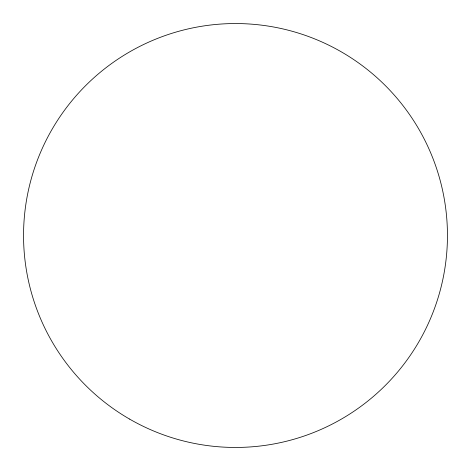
<?xml version="1.0" encoding="UTF-8"?>
<svg xmlns="http://www.w3.org/2000/svg" width="471" height="471" viewBox="0 0 471 471"><rect width="100%" height="100%" fill="white"/><g stroke="black" fill="none" stroke-linecap="round" stroke-linejoin="round"><path stroke-width="0.71" d="M129.525 419.055A211.95 211.95 0 0 0 447.45 235.5A211.95 211.95 0 0 0 129.525 51.945A211.95 211.95 0 0 0 129.525 419.055"/></g></svg>
